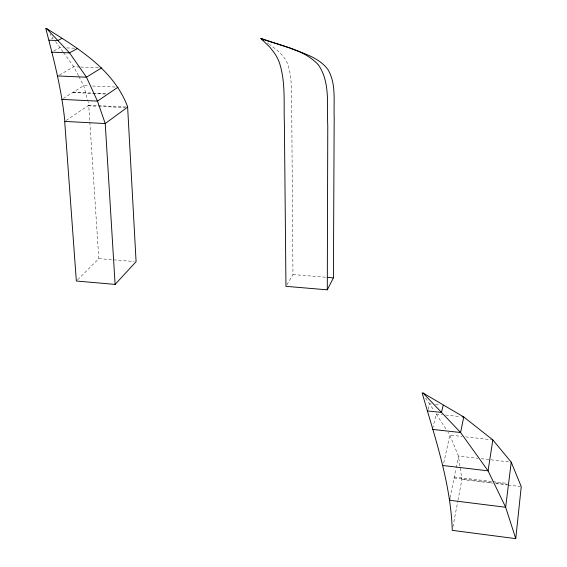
<?xml version="1.0" encoding="UTF-8"?>
<svg xmlns="http://www.w3.org/2000/svg" width="567" height="567" viewBox="0 0 567 567"><rect width="100%" height="100%" fill="white"/><g stroke="black" fill="none" stroke-linecap="round" stroke-linejoin="round"><path stroke-width="0.43" stroke-dasharray="2.83 2.13" d="M452.92 526.906L457.817 501.044M457.98 500.186L461.899 479.498L458.455 456.052L449.872 435.102L447.987 432.196M450.099 497.691L455.932 468.618M456.102 467.782L458.455 456.052L477.804 458.292M443.741 463.005L449.872 435.102L462.148 436.47M432.642 428.532L436.236 414.023L442.253 414.675M428.12 409.36L429.573 403.803L424.619 396.553M286.831 284.861L292.962 274.556L291.714 107.312C291.154 92.889 292.437 77.899 287.703 64.014C284.386 55.318 276.611 49.577 269.325 44.332M77.601 279.772L98.828 258.63L88.728 105.186L127.632 107.099M66.141 120.424L88.941 105.15L88.027 101.748M63.277 98.474L83.689 85.617L88.969 85.858M59.379 75.092L73.71 66.75L79.798 66.998M53.851 50.952L60.017 47.671L63.398 47.798M51.703 38.818L53.057 38.131L49.924 33.942M66.778 47.919L75.234 48.23M80.67 67.034L100.678 67.856M92.492 86.014L118.035 87.162M73.221 92.215L92.456 93.108M93.328 93.144L105.568 93.711M72.739 92.513L105.994 94.058M87.998 105.781L97.708 106.263M98.587 106.305L125.059 107.61M98.828 258.63L134.351 261.543M292.962 274.556L326.379 277.291M431.281 403.98L429.573 403.803L433.854 410.373M435.541 404.434L439.794 404.881M445.69 415.044L460.312 416.617M465.656 436.866L491.972 439.801M481.326 458.696L490.122 459.717M491.001 459.816L511.228 462.155M454.252 476.996L491.936 481.518M492.815 481.624L507.713 483.41M454.061 477.96L491.795 482.496M495.303 482.914L507.593 484.388M461.899 479.498L492.447 483.169M495.934 483.594L507.281 484.955M508.16 485.061L520.378 486.529M267.333 42.936L268.659 43.865M55.545 41.54L63.057 51.909M63.568 52.618L73.71 66.75L78.501 75.808M436.236 414.023L446.109 429.29M78.898 76.559L83.689 85.617L87.8 100.905"/><path stroke-width="0.85" d="M327.287 289.829L327.769 125.874C326.734 105.604 330.568 82.541 318.378 64.829C303.565 48.861 280.382 45.863 260.905 38.457L270.048 47.401L274.556 53.22A42.674 39.995 52.2 0 1 279.318 62.462C285.86 82.13 283.571 103.293 284.393 123.663L285.952 286.335L327.287 289.829L333.41 277.873L334.183 117.227C333.516 101.323 336.437 83.689 327.832 69.372C318.718 57.26 303.069 53.312 289.609 48.046M515.757 538.65L521.25 486.635L511.228 462.155L492.851 439.9L463.756 416.986L423.074 393.023L422.146 392.931C435.073 438.043 450.701 482.978 452.268 530.351L515.757 538.65L505.658 507.259L488.067 470.83L460.581 432.508L423.074 393.023M511.228 462.155L505.658 507.259L449.581 500.264L449.929 498.549M492.851 439.9L488.067 470.83L443.181 465.542M443.203 405.242L441.48 412.422L427.702 410.947M64.836 121.416C61.718 89.763 53.752 59.025 45.75 28.35L46.352 28.371C78.366 48.471 113.946 69.784 127.703 107.05L105.228 123.549L64.688 121.409L76.347 281.012L115.108 284.4L136.087 261.685L127.632 107.099M118.035 87.162L97.467 101.11L61.817 99.395M101.55 67.891L86.46 77.197L57.869 75.971M77.771 48.323L69.535 52.859L51.533 52.178M61.831 38.436L57.82 40.505L48.996 40.193M327.258 277.369L333.41 277.873M462.034 416.802L463.756 416.986L460.581 432.508L432.43 429.382M288.837 47.784L260.905 38.457L263.442 40.214M46.352 28.371L69.535 52.859L86.46 77.197L97.467 101.11L105.228 123.549L115.108 284.4"/></g></svg>
